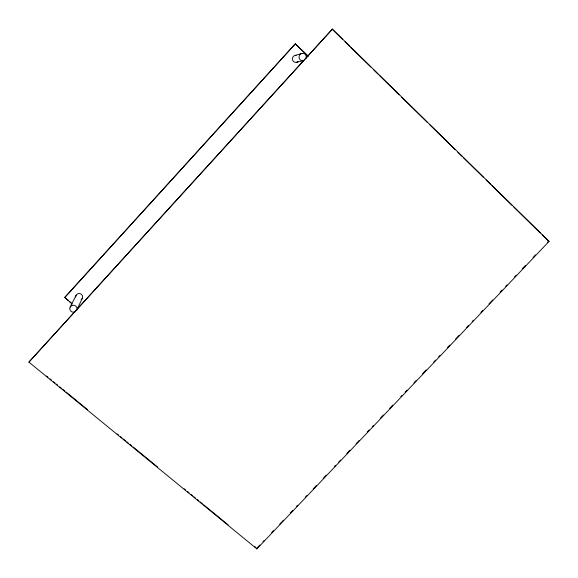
<?xml version="1.0" encoding="UTF-8"?>
<svg xmlns="http://www.w3.org/2000/svg" width="578" height="578" viewBox="0 0 578 578"><rect width="100%" height="100%" fill="white"/><g stroke="black" fill="none" stroke-linecap="round" stroke-linejoin="round"><path stroke-width="0.87" d="M77.43 308.703L82.278 298.335M70.133 307.171L76.086 295.358M28.9 362.124L332.401 29.102L549.1 241.358L256.87 548.898L28.9 362.124L332.401 29.102M72.171 304.05L64.722 297.439L295.271 43.856L308.341 56.304M64.599 297.663L295.401 43.805M257.383 547.633L259.869 545.018M262.976 541.752L264.211 540.444M271.667 532.598L273.531 530.64M279.738 524.109L283.466 520.186M290.293 512.997L292.779 510.381M296.5 506.458L297.742 505.158M305.191 497.311L307.055 495.353M313.269 488.815L316.368 485.549M323.203 478.36L326.303 475.094M334.38 466.598L335.616 465.29M338.722 462.024L340.587 460.066M346.793 453.528L349.9 450.262M356.106 443.731L359.213 440.458M367.283 431.968L369.147 430.003M372.254 426.737L373.496 425.43M380.324 418.241L383.431 414.975M389.637 408.436L392.744 405.171M400.814 396.674L402.057 395.366M405.164 392.101L407.02 390.143M413.855 382.954L416.333 380.338M422.547 373.807L426.275 369.884M433.724 362.045L435.588 360.08M438.688 356.814L439.93 355.506M447.379 347.667L449.865 345.052M455.457 339.17L459.178 335.247M466.634 327.408L468.491 325.45M472.219 321.527L473.461 320.219M480.91 312.38L482.775 310.415M488.981 303.884L492.709 299.96M500.158 292.121L502.022 290.163M505.75 286.24L506.993 284.932M514.442 277.093L516.306 275.128M522.512 268.597L525.619 265.331M533.068 257.485L535.553 254.869M547.352 242.457L548.587 241.149L549.1 241.358M295.242 55.38L302.034 53.357M296.485 62.337L303.342 60.726A3.75 3.641 -86.1 0 1 299.043 57.078A3.75 3.641 -86.1 0 1 303.305 53.342A3.75 3.641 -86.1 0 1 306.123 58.291M46.572 376.04L47.967 377.188M50.062 378.901L51.464 380.049M53.559 381.762L54.953 382.911M56.348 384.052L57.742 385.194M59.837 386.913L61.239 388.055M62.634 389.204L64.729 390.923M66.123 392.065L87.769 409.802M117.103 433.84L118.497 434.981M120.592 436.701L121.987 437.842M123.389 438.984L125.484 440.703M126.878 441.845L128.273 442.994M129.674 444.135L131.77 445.855M133.164 446.996L157.606 467.024M184.136 488.771L185.538 489.913M187.633 491.632L189.028 492.774M191.123 494.493L192.517 495.635M193.919 496.784L195.313 497.925M197.409 499.645L198.803 500.786M200.198 501.935L202.293 503.648M203.694 504.796L228.129 524.824M254.667 546.564L256.068 547.713M65.415 298.024L68.175 300.35M69.555 301.514L71.621 303.262M295.271 43.856L307.604 55.763M332.177 29.189L342.479 39.282M345.059 41.804L349.567 46.226M350.853 47.483L370.823 67.041M373.395 69.562L377.904 73.977M379.197 75.241L399.16 94.799M401.739 97.321L427.503 122.55M429.432 124.443L455.197 149.68M457.776 152.202L462.284 156.616M463.57 157.881L483.54 177.432M486.112 179.96L490.621 184.375M491.914 185.639L511.877 205.19M513.813 207.083L540.22 232.948M542.15 234.841L548.587 241.149M256.762 548.284L256.87 548.898M298.096 61.55A3.54 3.446 -87.1 0 1 292.584 59.953A3.54 3.446 -87.1 0 1 296.138 55.329M75.747 297.041A3.446 3.309 9.6 0 1 78.341 293.624A3.446 3.309 9.6 0 1 82.322 295.531A3.446 3.309 9.6 0 1 81.108 299.614M75.451 311.65A3.649 3.49 8.9 0 1 69.88 309.541A3.649 3.49 8.9 0 1 73.782 305.263A3.649 3.49 8.9 0 1 76.686 310.299"/></g></svg>
